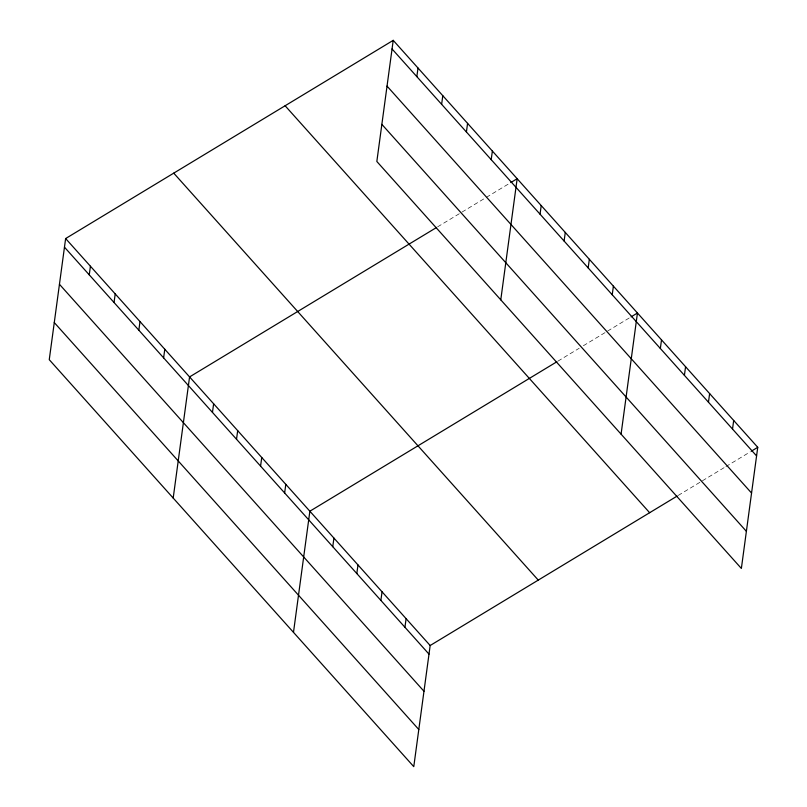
<?xml version="1.0" encoding="UTF-8"?>
<svg xmlns="http://www.w3.org/2000/svg" width="807" height="807" viewBox="0 0 807 807"><rect width="100%" height="100%" fill="white"/><g stroke="black" fill="none" stroke-linecap="round" stroke-linejoin="round"><path stroke-width="0.61" stroke-dasharray="4.04 3.03" d="M437.666 226.807L460.989 212.705M462.048 212.059L485.36 197.957M486.419 197.311L509.742 183.209M557.96 361.112L579.164 348.281M583.4 345.719L630.035 317.504M678.253 495.407L724.888 467.192M725.947 466.547L750.328 451.799"/><path stroke-width="1.21" d="M65.629 238.549L49.257 359.69L413.779 766.65L430.161 645.519L65.629 238.549L393.221 40.35L757.743 447.31L741.371 568.451L376.839 161.481L393.221 40.35M89.254 274.844L90.424 266.229M114.049 302.514L115.209 293.899M138.834 330.194L139.994 321.569M163.619 357.864L164.789 349.249M173.192 498.06L189.574 376.919L436.607 227.453M212.463 412.397L213.633 403.782M236.522 439.25L237.692 430.635M260.58 466.113L261.75 457.498M284.639 492.976L285.809 484.361M293.486 632.355L309.868 511.214L556.901 361.748M332.756 546.692L333.927 538.077M416.836 76.635L418.006 68.02M356.815 573.555L357.985 564.94M441.631 104.315L442.791 95.7M380.884 600.408L382.044 591.793M466.416 131.985L467.576 123.37M404.943 627.271L406.103 618.656M491.201 159.655L492.371 151.04M500.774 299.851L517.156 178.72L510.801 182.564M540.054 214.188L541.215 205.573M564.113 241.051L565.273 232.436M588.172 267.914L589.332 259.299M612.231 294.767L613.391 286.152M621.077 434.146L637.449 313.015L631.094 316.858M660.348 348.493L661.508 339.878M684.407 375.346L685.567 366.731M708.465 402.209L709.625 393.594M732.524 429.072L733.684 420.447M430.161 645.519L677.194 496.043M751.388 451.163L757.743 447.31M392.051 48.965L756.583 455.925M387.027 86.097L751.559 493.057M381.862 124.359L746.384 531.319M285.113 105.757L649.645 512.717M173.737 173.142L538.269 580.112M64.469 247.174L429.001 654.134M59.446 284.296L423.978 691.266M54.271 322.558L418.803 729.518"/></g></svg>
